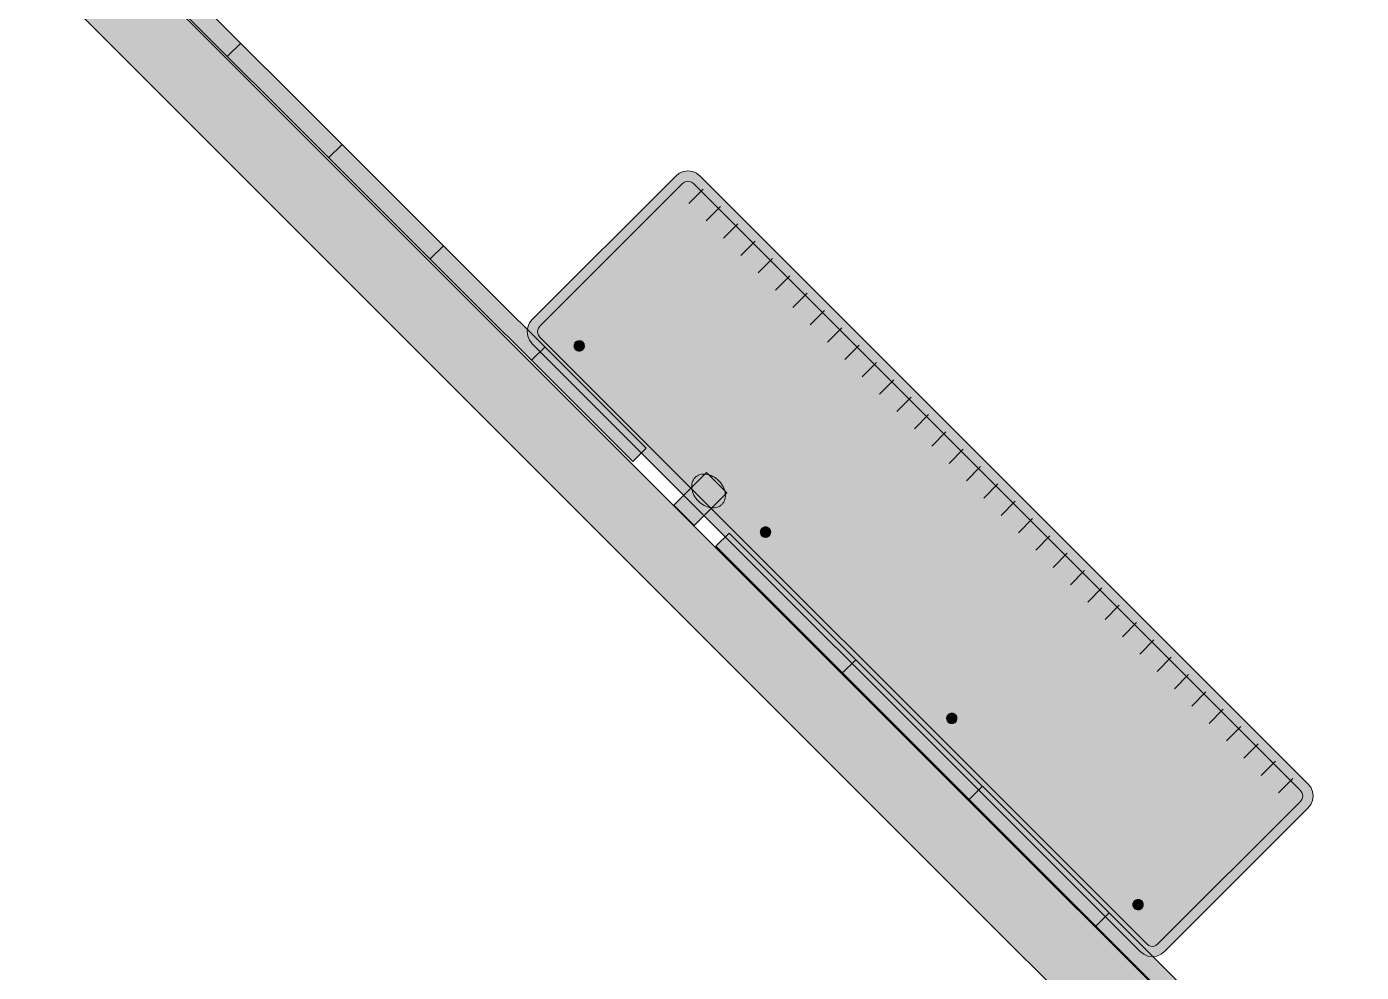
# Model space of a CAD drawing. Header units: metres. Extents: x 2172.2 to 2210.6, y 415.3 to 458.1.
# Drawn here: x 2172.392 to 2177.019, y 437.293 to 440.572 of the extents above; entities that cross this region are included whole.
import ezdxf

# ---------------------------------------------------------------- set-up
doc = ezdxf.new("R2010")
doc.units = ezdxf.units.M
for name, color, linetype, lineweight in [('NC_N1_SERVICE', 7, 'CONTINUOUS', 13), ('NC_N1_WALL_DECOR', 32, 'CONTINUOUS', 13), ('NC_N1_WALL_LIGHTS', 32, 'CONTINUOUS', 13), ('NC_N1_WALLS', 7, 'CONTINUOUS', 25)]:
    doc.layers.add(name, color=color, linetype=linetype, lineweight=lineweight)

# ---------------------------------------------------------------- blocks, each defined once
blk = doc.blocks.new('NC_N1_ARCHITECTURE')
at = {"layer": 'NC_N1_WALLS', "true_color": 0xe7e6e1}
blk.add_hatch(color=256, dxfattribs=at).paths.add_polyline_path([(-17.430969, 6.977996), (-3.56182, -6.891153), (-3.738596, -7.06793), (-17.607746, 6.80122)])
at = {"layer": 'NC_N1_WALLS', "linetype": 'CONTINUOUS', "lineweight": -2}
blk.add_lwpolyline([(-17.430969, 6.977996), (-3.56182, -6.891153), (-3.738596, -7.06793), (-17.607746, 6.80122)], close=True, dxfattribs=at)
blk = doc.blocks.new('NC_N1_SCONCE')
at = {"true_color": 0xf6f5ef}
h = blk.add_hatch(color=256, dxfattribs=at)
h.dxf.hatch_style = 1
h.paths.add_polyline_path([(0.05, -0.16), (0.05, 0), (-0.05, 0), (-0.05, -0.16)])
h = blk.add_hatch(color=256, dxfattribs=at)
h.dxf.hatch_style = 1
h.paths.add_polyline_path([(0.066, -0.12), (0.0657, -0.1151), (0.0647, -0.1102), (0.0632, -0.1055), (0.061, -0.1009), (0.0582, -0.0964), (0.0549, -0.0922), (0.051, -0.0883), (0.0467, -0.0846), (0.0419, -0.0813), (0.0367, -0.0784), (0.0311, -0.0759), (0.0253, -0.0738), (0.0192, -0.0722), (0.0129, -0.071), (0.0065, -0.0702), (0, -0.07), (-0.0065, -0.0702), (-0.0129, -0.071), (-0.0192, -0.0722), (-0.0253, -0.0738), (-0.0311, -0.0759), (-0.0367, -0.0784), (-0.0419, -0.0813), (-0.0467, -0.0846), (-0.051, -0.0883), (-0.0549, -0.0922), (-0.0582, -0.0964), (-0.061, -0.1009), (-0.0632, -0.1055), (-0.0647, -0.1102), (-0.0657, -0.1151), (-0.066, -0.12), (-0.0657, -0.1249), (-0.0647, -0.1298), (-0.0632, -0.1345), (-0.061, -0.1391), (-0.0582, -0.1436), (-0.0549, -0.1478), (-0.051, -0.1517), (-0.0467, -0.1554), (-0.0419, -0.1587), (-0.0367, -0.1616), (-0.0311, -0.1641), (-0.0253, -0.1662), (-0.0192, -0.1678), (-0.0129, -0.169), (-0.0065, -0.1698), (0, -0.17), (0.0065, -0.1698), (0.0129, -0.169), (0.0192, -0.1678), (0.0253, -0.1662), (0.0311, -0.1641), (0.0367, -0.1616), (0.0419, -0.1587), (0.0467, -0.1554), (0.051, -0.1517), (0.0549, -0.1478), (0.0582, -0.1436), (0.061, -0.1391), (0.0632, -0.1345), (0.0647, -0.1298), (0.0657, -0.1249)])
at = {"color": 0, "linetype": 'CONTINUOUS', "lineweight": -2, "true_color": 0xa38246}
for points in [[(0.05, -0.16), (0.05, 0), (-0.05, 0), (-0.05, -0.16)], [(0.066, -0.12), (0.0657, -0.1151), (0.0647, -0.1102), (0.0632, -0.1055), (0.061, -0.1009), (0.0582, -0.0964), (0.0549, -0.0922), (0.051, -0.0883), (0.0467, -0.0846), (0.0419, -0.0813), (0.0367, -0.0784), (0.0311, -0.0759), (0.0253, -0.0738), (0.0192, -0.0722), (0.0129, -0.071), (0.0065, -0.0702), (0, -0.07), (-0.0065, -0.0702), (-0.0129, -0.071), (-0.0192, -0.0722), (-0.0253, -0.0738), (-0.0311, -0.0759), (-0.0367, -0.0784), (-0.0419, -0.0813), (-0.0467, -0.0846), (-0.051, -0.0883), (-0.0549, -0.0922), (-0.0582, -0.0964), (-0.061, -0.1009), (-0.0632, -0.1055), (-0.0647, -0.1102), (-0.0657, -0.1151), (-0.066, -0.12), (-0.0657, -0.1249), (-0.0647, -0.1298), (-0.0632, -0.1345), (-0.061, -0.1391), (-0.0582, -0.1436), (-0.0549, -0.1478), (-0.051, -0.1517), (-0.0467, -0.1554), (-0.0419, -0.1587), (-0.0367, -0.1616), (-0.0311, -0.1641), (-0.0253, -0.1662), (-0.0192, -0.1678), (-0.0129, -0.169), (-0.0065, -0.1698), (0, -0.17), (0.0065, -0.1698), (0.0129, -0.169), (0.0192, -0.1678), (0.0253, -0.1662), (0.0311, -0.1641), (0.0367, -0.1616), (0.0419, -0.1587), (0.0467, -0.1554), (0.051, -0.1517), (0.0549, -0.1478), (0.0582, -0.1436), (0.061, -0.1391), (0.0632, -0.1345), (0.0647, -0.1298), (0.0657, -0.1249)]]:
    blk.add_lwpolyline(points, close=True, dxfattribs=at)
blk = doc.blocks.new('NC_N1_UNIQUE_WALL_COMPOSITION_25')
at = {"true_color": 0xf6f5ef}
h = blk.add_hatch(color=256, dxfattribs=at)
h.dxf.hatch_style = 1
h.paths.add_polyline_path([(1.242, -0.065), (1.242, 0), (-1.242, 0), (-1.242, -0.065)])
at = {"color": 0, "linetype": 'CONTINUOUS', "lineweight": -2, "true_color": 0xa38246}
blk.add_lwpolyline([(1.242, -0.065), (1.242, 0), (-1.242, 0), (-1.242, -0.065)], close=True, dxfattribs=at)
for points in [[(-0.621, -0.065), (-0.621, 0)], [(0, -0.065), (0, 0)], [(0.621, -0.065), (0.621, 0)]]:
    blk.add_lwpolyline(points, dxfattribs=at)
blk = doc.blocks.new('NC_N1_UNIQUE_WALL_COMPOSITION_26')
at = {"true_color": 0xf6f5ef}
h = blk.add_hatch(color=256, dxfattribs=at)
h.dxf.hatch_style = 1
h.paths.add_polyline_path([(1.242, -0.065), (1.242, 0), (-1.242, 0), (-1.242, -0.065)])
at = {"color": 0, "linetype": 'CONTINUOUS', "lineweight": -2, "true_color": 0xa38246}
blk.add_lwpolyline([(1.242, -0.065), (1.242, 0), (-1.242, 0), (-1.242, -0.065)], close=True, dxfattribs=at)
for points in [[(-0.7452, -0.065), (-0.7452, 0)], [(-0.2484, -0.065), (-0.2484, 0)], [(0.2484, -0.065), (0.2484, 0)], [(0.7452, -0.065), (0.7452, 0)]]:
    blk.add_lwpolyline(points, dxfattribs=at)
blk = doc.blocks.new('NC_N1_SIDEBOARD')
at = {"true_color": 0xf6f5ef}
h = blk.add_hatch(color=256, dxfattribs=at)
h.dxf.hatch_style = 1
h.paths.add_polyline_path([(1.49, -0.443), (-1.49, -0.443), (-1.5055, -0.441), (-1.52, -0.435), (-1.5324, -0.4254), (-1.542, -0.413), (-1.548, -0.3985), (-1.55, -0.383), (-1.55, 0.32), (-1.548, 0.3355), (-1.542, 0.35), (-1.5324, 0.3624), (-1.52, 0.372), (-1.5055, 0.378), (-1.49, 0.38), (1.49, 0.38), (1.5055, 0.378), (1.52, 0.372), (1.5324, 0.3624), (1.542, 0.35), (1.548, 0.3355), (1.55, 0.32), (1.55, -0.383), (1.548, -0.3985), (1.542, -0.413), (1.5324, -0.4254), (1.52, -0.435), (1.5055, -0.441)])
at = {"true_color": 0xa38246}
h = blk.add_hatch(color=256, dxfattribs=at)
h.dxf.hatch_style = 1
h.paths.add_polyline_path([(-1.352, 0.27), (-1.3521, 0.2682), (-1.3523, 0.2665), (-1.3528, 0.2648), (-1.3534, 0.2631), (-1.3541, 0.2615), (-1.355, 0.26), (-1.3561, 0.2586), (-1.3573, 0.2573), (-1.3586, 0.2561), (-1.36, 0.255), (-1.3615, 0.2541), (-1.3631, 0.2534), (-1.3648, 0.2528), (-1.3665, 0.2523), (-1.3682, 0.2521), (-1.37, 0.252), (-1.3718, 0.2521), (-1.3735, 0.2523), (-1.3752, 0.2528), (-1.3769, 0.2534), (-1.3785, 0.2541), (-1.38, 0.255), (-1.3814, 0.2561), (-1.3827, 0.2573), (-1.3839, 0.2586), (-1.385, 0.26), (-1.3859, 0.2615), (-1.3866, 0.2631), (-1.3872, 0.2648), (-1.3877, 0.2665), (-1.3879, 0.2682), (-1.388, 0.27), (-1.3879, 0.2718), (-1.3877, 0.2735), (-1.3872, 0.2752), (-1.3866, 0.2769), (-1.3859, 0.2785), (-1.385, 0.28), (-1.3839, 0.2814), (-1.3827, 0.2827), (-1.3814, 0.2839), (-1.38, 0.285), (-1.3785, 0.2859), (-1.3769, 0.2866), (-1.3752, 0.2872), (-1.3735, 0.2877), (-1.3718, 0.2879), (-1.37, 0.288), (-1.3682, 0.2879), (-1.3665, 0.2877), (-1.3648, 0.2872), (-1.3631, 0.2866), (-1.3615, 0.2859), (-1.36, 0.285), (-1.3586, 0.2839), (-1.3573, 0.2827), (-1.3561, 0.2814), (-1.355, 0.28), (-1.3541, 0.2785), (-1.3534, 0.2769), (-1.3528, 0.2752), (-1.3523, 0.2735), (-1.3521, 0.2718)])
h = blk.add_hatch(color=256, dxfattribs=at)
h.dxf.hatch_style = 1
h.paths.add_polyline_path([(-0.4387, 0.27), (-0.4388, 0.2682), (-0.439, 0.2665), (-0.4394, 0.2648), (-0.44, 0.2631), (-0.4408, 0.2615), (-0.4417, 0.26), (-0.4428, 0.2586), (-0.4439, 0.2573), (-0.4452, 0.2561), (-0.4467, 0.255), (-0.4482, 0.2541), (-0.4498, 0.2534), (-0.4514, 0.2528), (-0.4532, 0.2523), (-0.4549, 0.2521), (-0.4567, 0.252), (-0.4584, 0.2521), (-0.4602, 0.2523), (-0.4619, 0.2528), (-0.4636, 0.2534), (-0.4652, 0.2541), (-0.4667, 0.255), (-0.4681, 0.2561), (-0.4694, 0.2573), (-0.4706, 0.2586), (-0.4716, 0.26), (-0.4725, 0.2615), (-0.4733, 0.2631), (-0.4739, 0.2648), (-0.4743, 0.2665), (-0.4746, 0.2682), (-0.4747, 0.27), (-0.4746, 0.2718), (-0.4743, 0.2735), (-0.4739, 0.2752), (-0.4733, 0.2769), (-0.4725, 0.2785), (-0.4716, 0.28), (-0.4706, 0.2814), (-0.4694, 0.2827), (-0.4681, 0.2839), (-0.4667, 0.285), (-0.4652, 0.2859), (-0.4636, 0.2866), (-0.4619, 0.2872), (-0.4602, 0.2877), (-0.4584, 0.2879), (-0.4567, 0.288), (-0.4549, 0.2879), (-0.4532, 0.2877), (-0.4514, 0.2872), (-0.4498, 0.2866), (-0.4482, 0.2859), (-0.4467, 0.285), (-0.4452, 0.2839), (-0.4439, 0.2827), (-0.4428, 0.2814), (-0.4417, 0.28), (-0.4408, 0.2785), (-0.44, 0.2769), (-0.4394, 0.2752), (-0.439, 0.2735), (-0.4388, 0.2718)])
h = blk.add_hatch(color=256, dxfattribs=at)
h.dxf.hatch_style = 1
h.paths.add_polyline_path([(0.4747, 0.27), (0.4746, 0.2682), (0.4743, 0.2665), (0.4739, 0.2648), (0.4733, 0.2631), (0.4725, 0.2615), (0.4716, 0.26), (0.4706, 0.2586), (0.4694, 0.2573), (0.4681, 0.2561), (0.4667, 0.255), (0.4652, 0.2541), (0.4636, 0.2534), (0.4619, 0.2528), (0.4602, 0.2523), (0.4584, 0.2521), (0.4567, 0.252), (0.4549, 0.2521), (0.4532, 0.2523), (0.4514, 0.2528), (0.4498, 0.2534), (0.4482, 0.2541), (0.4467, 0.255), (0.4452, 0.2561), (0.4439, 0.2573), (0.4428, 0.2586), (0.4417, 0.26), (0.4408, 0.2615), (0.44, 0.2631), (0.4394, 0.2648), (0.439, 0.2665), (0.4388, 0.2682), (0.4387, 0.27), (0.4388, 0.2718), (0.439, 0.2735), (0.4394, 0.2752), (0.44, 0.2769), (0.4408, 0.2785), (0.4417, 0.28), (0.4428, 0.2814), (0.4439, 0.2827), (0.4452, 0.2839), (0.4467, 0.285), (0.4482, 0.2859), (0.4498, 0.2866), (0.4514, 0.2872), (0.4532, 0.2877), (0.4549, 0.2879), (0.4567, 0.288), (0.4584, 0.2879), (0.4602, 0.2877), (0.4619, 0.2872), (0.4636, 0.2866), (0.4652, 0.2859), (0.4667, 0.285), (0.4681, 0.2839), (0.4694, 0.2827), (0.4706, 0.2814), (0.4716, 0.28), (0.4725, 0.2785), (0.4733, 0.2769), (0.4739, 0.2752), (0.4743, 0.2735), (0.4746, 0.2718)])
h = blk.add_hatch(color=256, dxfattribs=at)
h.dxf.hatch_style = 1
h.paths.add_polyline_path([(1.388, 0.27), (1.3879, 0.2682), (1.3877, 0.2665), (1.3872, 0.2648), (1.3866, 0.2631), (1.3859, 0.2615), (1.385, 0.26), (1.3839, 0.2586), (1.3827, 0.2573), (1.3814, 0.2561), (1.38, 0.255), (1.3785, 0.2541), (1.3769, 0.2534), (1.3752, 0.2528), (1.3735, 0.2523), (1.3718, 0.2521), (1.37, 0.252), (1.3682, 0.2521), (1.3665, 0.2523), (1.3648, 0.2528), (1.3631, 0.2534), (1.3615, 0.2541), (1.36, 0.255), (1.3586, 0.2561), (1.3573, 0.2573), (1.3561, 0.2586), (1.355, 0.26), (1.3541, 0.2615), (1.3534, 0.2631), (1.3528, 0.2648), (1.3523, 0.2665), (1.3521, 0.2682), (1.352, 0.27), (1.3521, 0.2718), (1.3523, 0.2735), (1.3528, 0.2752), (1.3534, 0.2769), (1.3541, 0.2785), (1.355, 0.28), (1.3561, 0.2814), (1.3573, 0.2827), (1.3586, 0.2839), (1.36, 0.285), (1.3615, 0.2859), (1.3631, 0.2866), (1.3648, 0.2872), (1.3665, 0.2877), (1.3682, 0.2879), (1.37, 0.288), (1.3718, 0.2879), (1.3735, 0.2877), (1.3752, 0.2872), (1.3769, 0.2866), (1.3785, 0.2859), (1.38, 0.285), (1.3814, 0.2839), (1.3827, 0.2827), (1.3839, 0.2814), (1.385, 0.28), (1.3859, 0.2785), (1.3866, 0.2769), (1.3872, 0.2752), (1.3877, 0.2735), (1.3879, 0.2718)])
at = {"color": 0, "linetype": 'CONTINUOUS', "lineweight": -2, "true_color": 0x2d3540}
blk.add_lwpolyline([(1.49, -0.443), (-1.49, -0.443), (-1.5055, -0.441), (-1.52, -0.435), (-1.5324, -0.4254), (-1.542, -0.413), (-1.548, -0.3985), (-1.55, -0.383), (-1.55, 0.32), (-1.548, 0.3355), (-1.542, 0.35), (-1.5324, 0.3624), (-1.52, 0.372), (-1.5055, 0.378), (-1.49, 0.38), (1.49, 0.38), (1.5055, 0.378), (1.52, 0.372), (1.5324, 0.3624), (1.542, 0.35), (1.548, 0.3355), (1.55, 0.32), (1.55, -0.383), (1.548, -0.3985), (1.542, -0.413), (1.5324, -0.4254), (1.52, -0.435), (1.5055, -0.441)], close=True, dxfattribs=at)
at = {"color": 0, "linetype": 'CONTINUOUS', "lineweight": -2, "true_color": 0xa38246}
blk.add_lwpolyline([(1.4877, -0.408), (-1.4877, -0.408), (-1.4964, -0.4069), (-1.5023, -0.4044), (-1.5075, -0.4005), (-1.5114, -0.3953), (-1.5139, -0.3894), (-1.515, -0.3807), (-1.515, 0.3177), (-1.5139, 0.3264), (-1.5114, 0.3323), (-1.5075, 0.3375), (-1.5023, 0.3414), (-1.4964, 0.3439), (-1.4877, 0.345), (1.4877, 0.345), (1.4964, 0.3439), (1.5023, 0.3414), (1.5075, 0.3375), (1.5114, 0.3323), (1.5139, 0.3264), (1.515, 0.3177), (1.515, -0.3807), (1.5139, -0.3894), (1.5114, -0.3953), (1.5075, -0.4005), (1.5023, -0.4044), (1.4964, -0.4069)], close=True, dxfattribs=at)
at = {"color": 0, "linetype": 'CONTINUOUS', "lineweight": -2}
for points in [[(-1.352, 0.27), (-1.3521, 0.2682), (-1.3523, 0.2665), (-1.3528, 0.2648), (-1.3534, 0.2631), (-1.3541, 0.2615), (-1.355, 0.26), (-1.3561, 0.2586), (-1.3573, 0.2573), (-1.3586, 0.2561), (-1.36, 0.255), (-1.3615, 0.2541), (-1.3631, 0.2534), (-1.3648, 0.2528), (-1.3665, 0.2523), (-1.3682, 0.2521), (-1.37, 0.252), (-1.3718, 0.2521), (-1.3735, 0.2523), (-1.3752, 0.2528), (-1.3769, 0.2534), (-1.3785, 0.2541), (-1.38, 0.255), (-1.3814, 0.2561), (-1.3827, 0.2573), (-1.3839, 0.2586), (-1.385, 0.26), (-1.3859, 0.2615), (-1.3866, 0.2631), (-1.3872, 0.2648), (-1.3877, 0.2665), (-1.3879, 0.2682), (-1.388, 0.27), (-1.3879, 0.2718), (-1.3877, 0.2735), (-1.3872, 0.2752), (-1.3866, 0.2769), (-1.3859, 0.2785), (-1.385, 0.28), (-1.3839, 0.2814), (-1.3827, 0.2827), (-1.3814, 0.2839), (-1.38, 0.285), (-1.3785, 0.2859), (-1.3769, 0.2866), (-1.3752, 0.2872), (-1.3735, 0.2877), (-1.3718, 0.2879), (-1.37, 0.288), (-1.3682, 0.2879), (-1.3665, 0.2877), (-1.3648, 0.2872), (-1.3631, 0.2866), (-1.3615, 0.2859), (-1.36, 0.285), (-1.3586, 0.2839), (-1.3573, 0.2827), (-1.3561, 0.2814), (-1.355, 0.28), (-1.3541, 0.2785), (-1.3534, 0.2769), (-1.3528, 0.2752), (-1.3523, 0.2735), (-1.3521, 0.2718)], [(-0.4387, 0.27), (-0.4388, 0.2682), (-0.439, 0.2665), (-0.4394, 0.2648), (-0.44, 0.2631), (-0.4408, 0.2615), (-0.4417, 0.26), (-0.4428, 0.2586), (-0.4439, 0.2573), (-0.4452, 0.2561), (-0.4467, 0.255), (-0.4482, 0.2541), (-0.4498, 0.2534), (-0.4514, 0.2528), (-0.4532, 0.2523), (-0.4549, 0.2521), (-0.4567, 0.252), (-0.4584, 0.2521), (-0.4602, 0.2523), (-0.4619, 0.2528), (-0.4636, 0.2534), (-0.4652, 0.2541), (-0.4667, 0.255), (-0.4681, 0.2561), (-0.4694, 0.2573), (-0.4706, 0.2586), (-0.4716, 0.26), (-0.4725, 0.2615), (-0.4733, 0.2631), (-0.4739, 0.2648), (-0.4743, 0.2665), (-0.4746, 0.2682), (-0.4747, 0.27), (-0.4746, 0.2718), (-0.4743, 0.2735), (-0.4739, 0.2752), (-0.4733, 0.2769), (-0.4725, 0.2785), (-0.4716, 0.28), (-0.4706, 0.2814), (-0.4694, 0.2827), (-0.4681, 0.2839), (-0.4667, 0.285), (-0.4652, 0.2859), (-0.4636, 0.2866), (-0.4619, 0.2872), (-0.4602, 0.2877), (-0.4584, 0.2879), (-0.4567, 0.288), (-0.4549, 0.2879), (-0.4532, 0.2877), (-0.4514, 0.2872), (-0.4498, 0.2866), (-0.4482, 0.2859), (-0.4467, 0.285), (-0.4452, 0.2839), (-0.4439, 0.2827), (-0.4428, 0.2814), (-0.4417, 0.28), (-0.4408, 0.2785), (-0.44, 0.2769), (-0.4394, 0.2752), (-0.439, 0.2735), (-0.4388, 0.2718)], [(0.4747, 0.27), (0.4746, 0.2682), (0.4743, 0.2665), (0.4739, 0.2648), (0.4733, 0.2631), (0.4725, 0.2615), (0.4716, 0.26), (0.4706, 0.2586), (0.4694, 0.2573), (0.4681, 0.2561), (0.4667, 0.255), (0.4652, 0.2541), (0.4636, 0.2534), (0.4619, 0.2528), (0.4602, 0.2523), (0.4584, 0.2521), (0.4567, 0.252), (0.4549, 0.2521), (0.4532, 0.2523), (0.4514, 0.2528), (0.4498, 0.2534), (0.4482, 0.2541), (0.4467, 0.255), (0.4452, 0.2561), (0.4439, 0.2573), (0.4428, 0.2586), (0.4417, 0.26), (0.4408, 0.2615), (0.44, 0.2631), (0.4394, 0.2648), (0.439, 0.2665), (0.4388, 0.2682), (0.4387, 0.27), (0.4388, 0.2718), (0.439, 0.2735), (0.4394, 0.2752), (0.44, 0.2769), (0.4408, 0.2785), (0.4417, 0.28), (0.4428, 0.2814), (0.4439, 0.2827), (0.4452, 0.2839), (0.4467, 0.285), (0.4482, 0.2859), (0.4498, 0.2866), (0.4514, 0.2872), (0.4532, 0.2877), (0.4549, 0.2879), (0.4567, 0.288), (0.4584, 0.2879), (0.4602, 0.2877), (0.4619, 0.2872), (0.4636, 0.2866), (0.4652, 0.2859), (0.4667, 0.285), (0.4681, 0.2839), (0.4694, 0.2827), (0.4706, 0.2814), (0.4716, 0.28), (0.4725, 0.2785), (0.4733, 0.2769), (0.4739, 0.2752), (0.4743, 0.2735), (0.4746, 0.2718)], [(1.388, 0.27), (1.3879, 0.2682), (1.3877, 0.2665), (1.3872, 0.2648), (1.3866, 0.2631), (1.3859, 0.2615), (1.385, 0.26), (1.3839, 0.2586), (1.3827, 0.2573), (1.3814, 0.2561), (1.38, 0.255), (1.3785, 0.2541), (1.3769, 0.2534), (1.3752, 0.2528), (1.3735, 0.2523), (1.3718, 0.2521), (1.37, 0.252), (1.3682, 0.2521), (1.3665, 0.2523), (1.3648, 0.2528), (1.3631, 0.2534), (1.3615, 0.2541), (1.36, 0.255), (1.3586, 0.2561), (1.3573, 0.2573), (1.3561, 0.2586), (1.355, 0.26), (1.3541, 0.2615), (1.3534, 0.2631), (1.3528, 0.2648), (1.3523, 0.2665), (1.3521, 0.2682), (1.352, 0.27), (1.3521, 0.2718), (1.3523, 0.2735), (1.3528, 0.2752), (1.3534, 0.2769), (1.3541, 0.2785), (1.355, 0.28), (1.3561, 0.2814), (1.3573, 0.2827), (1.3586, 0.2839), (1.36, 0.285), (1.3615, 0.2859), (1.3631, 0.2866), (1.3648, 0.2872), (1.3665, 0.2877), (1.3682, 0.2879), (1.37, 0.288), (1.3718, 0.2879), (1.3735, 0.2877), (1.3752, 0.2872), (1.3769, 0.2866), (1.3785, 0.2859), (1.38, 0.285), (1.3814, 0.2839), (1.3827, 0.2827), (1.3839, 0.2814), (1.385, 0.28), (1.3859, 0.2785), (1.3866, 0.2769), (1.3872, 0.2752), (1.3877, 0.2735), (1.3879, 0.2718)]]:
    blk.add_lwpolyline(points, close=True, dxfattribs=at)
at = {"color": 0, "linetype": 'CONTINUOUS', "lineweight": -2, "true_color": 0xa38246}
for points in [[(-1.45, -0.418), (-1.45, -0.348)], [(-1.365, -0.418), (-1.365, -0.348)], [(-1.28, -0.418), (-1.28, -0.348)], [(-1.195, -0.418), (-1.195, -0.348)], [(-1.11, -0.418), (-1.11, -0.348)], [(-1.025, -0.418), (-1.025, -0.348)], [(-0.94, -0.418), (-0.94, -0.348)], [(-0.855, -0.418), (-0.855, -0.348)], [(-0.77, -0.418), (-0.77, -0.348)], [(-0.685, -0.418), (-0.685, -0.348)], [(-0.6, -0.418), (-0.6, -0.348)], [(-0.515, -0.418), (-0.515, -0.348)], [(-0.43, -0.418), (-0.43, -0.348)], [(-0.345, -0.418), (-0.345, -0.348)], [(-0.26, -0.418), (-0.26, -0.348)], [(-0.175, -0.418), (-0.175, -0.348)], [(-0.09, -0.418), (-0.09, -0.348)], [(-0.005, -0.418), (-0.005, -0.348)], [(0.08, -0.418), (0.08, -0.348)], [(0.165, -0.418), (0.165, -0.348)], [(0.25, -0.418), (0.25, -0.348)], [(0.335, -0.418), (0.335, -0.348)], [(0.42, -0.418), (0.42, -0.348)], [(0.505, -0.418), (0.505, -0.348)], [(0.59, -0.418), (0.59, -0.348)], [(0.675, -0.418), (0.675, -0.348)], [(0.76, -0.418), (0.76, -0.348)], [(0.845, -0.418), (0.845, -0.348)], [(0.93, -0.418), (0.93, -0.348)], [(1.015, -0.418), (1.015, -0.348)], [(1.1, -0.418), (1.1, -0.348)], [(1.185, -0.418), (1.185, -0.348)], [(1.27, -0.418), (1.27, -0.348)], [(1.355, -0.418), (1.355, -0.348)], [(1.44, -0.418), (1.44, -0.348)]]:
    blk.add_lwpolyline(points, dxfattribs=at)

msp = doc.modelspace()

# ---------------------------------------------------------------- block references
at = {"layer": 'NC_N1_SERVICE', "linetype": 'CONTINUOUS', "xscale": 0.9999999407388815, "yscale": -0.9999999407388814, "rotation": -44.999997585163314}
msp.add_blockref('NC_N1_SIDEBOARD', (2175.4675, 438.6876), dxfattribs=at)
at = {"layer": 'NC_N1_WALL_DECOR', "linetype": 'CONTINUOUS', "rotation": 135}
for name, p in [('NC_N1_UNIQUE_WALL_COMPOSITION_26', (2173.6153, 439.9425)), ('NC_N1_UNIQUE_WALL_COMPOSITION_25', (2175.6602, 437.8923))]:
    msp.add_blockref(name, p, dxfattribs=at)
at = {"layer": 'NC_N1_WALL_LIGHTS', "linetype": 'CONTINUOUS', "rotation": 135}
msp.add_blockref('NC_N1_SCONCE', (2174.6714, 438.8777), dxfattribs=at)
at = {"layer": 'NC_N1_WALLS'}
msp.add_blockref('NC_N1_ARCHITECTURE', (2190, 434), dxfattribs=at)

doc.saveas('drawing.dxf')
